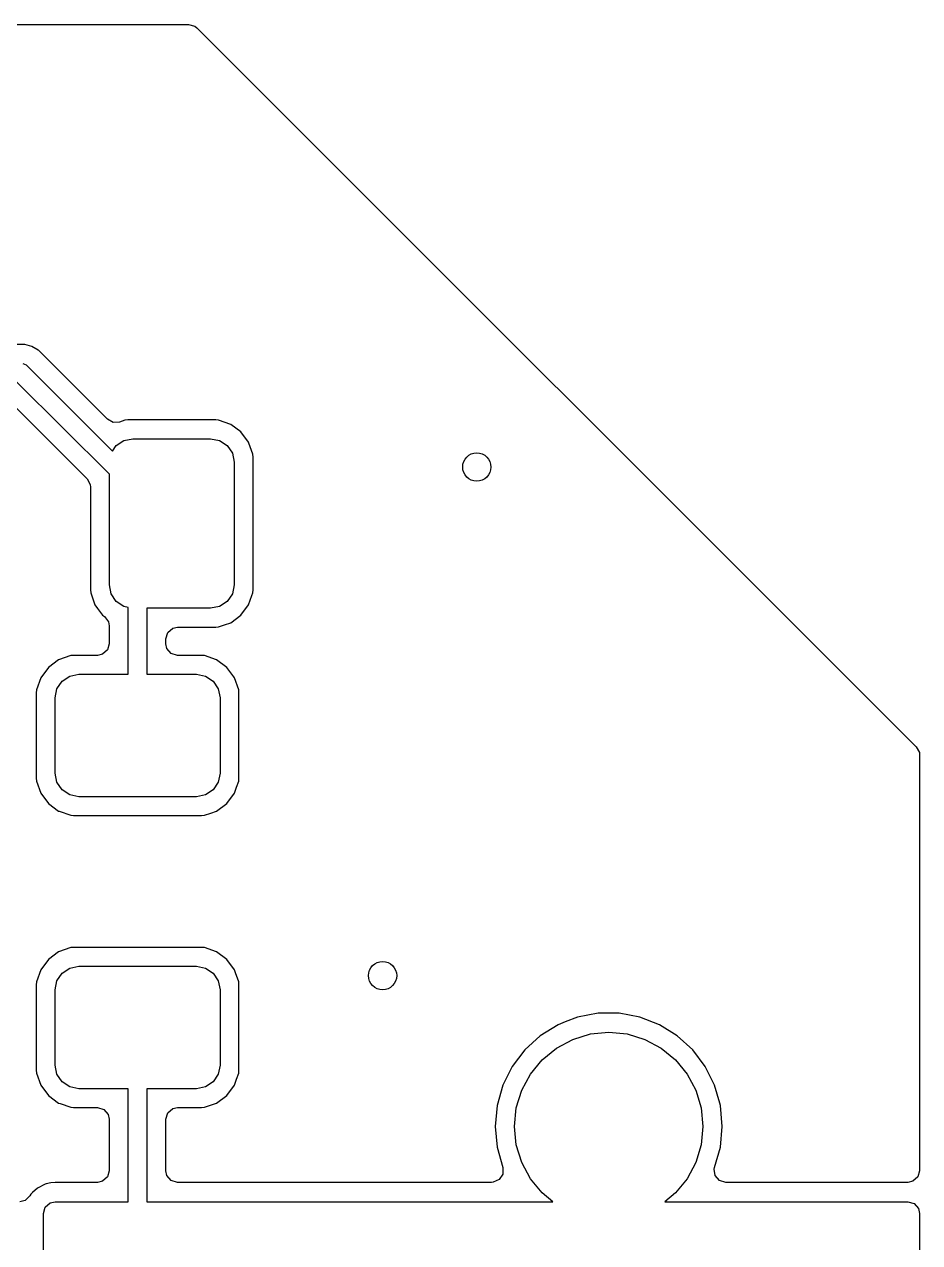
# Model space of a CAD drawing. Extents: x 162.5 to 216.5, y -91.5 to -65.5.
# Drawn here: x 207 to 216.5, y -78.43 to -65.5 of the extents above; entities that cross this region are included whole.
import ezdxf

# ---------------------------------------------------------------- set-up
doc = ezdxf.new("R2010")
doc.units = 0
doc.layers.add('BLACK', color=7, linetype='CONTINUOUS')

msp = doc.modelspace()

# ---------------------------------------------------------------- linework, layer by layer
at = {"layer": 'BLACK', "linetype": 'CONTINUOUS'}
for p, q in [((170.258676, -65.5005), (208.741324, -65.5005)), ((208.741324, -65.5005), (208.808363, -65.520185)), ((208.808363, -65.520185), (208.829005, -65.536819)), ((208.829005, -65.536819), (216.463181, -73.170995)), ((207.00206, -68.8995), (201.069068, -68.8995)), ((207.078487, -68.919979), (207.00206, -68.8995)), ((207.145905, -68.958903), (207.078487, -68.919979)), ((207.145918, -68.958906), (207.145905, -68.958903)), ((207.145917, -68.958909), (207.145918, -68.958906)), ((207.145926, -68.958915), (207.145917, -68.958909)), ((207.147009, -68.95954), (207.145926, -68.958915)), ((207.147012, -68.959543), (207.147009, -68.95954)), ((207.880216, -69.692747), (207.147012, -68.959543)), ((206.982007, -69.101921), (207.018055, -69.116853)), ((207.018055, -69.116853), (207.934268, -70.031525)), ((207.9, -70.277227), (206.919221, -69.298099)), ((206.874346, -69.536819), (207.663181, -70.325654)), ((207.939072, -69.725669), (207.880216, -69.692747)), ((208.065301, -69.702355), (208.008851, -69.722108)), ((208.09573, -69.699502), (208.065301, -69.702355)), ((208.095734, -69.699502), (208.09573, -69.699502)), ((209.029266, -69.699502), (208.095734, -69.699502)), ((209.02927, -69.699502), (209.029266, -69.699502)), ((209.0597, -69.702355), (209.02927, -69.699502)), ((209.18788, -69.747208), (209.0597, -69.702355)), ((208.008851, -69.722108), (207.939072, -69.725669)), ((209.187882, -69.747209), (209.18788, -69.747208)), ((209.29715, -69.827852), (209.187882, -69.747209)), ((209.377793, -69.93712), (209.29715, -69.827852)), ((207.973223, -69.973225), (208.054329, -69.919032)), ((208.054329, -69.919032), (208.15, -69.900002)), ((208.15, -69.900002), (208.975, -69.900002)), ((208.975, -69.900002), (209.070671, -69.919032)), ((209.070671, -69.919032), (209.151777, -69.973225)), ((209.381683, -69.948237), (209.377793, -69.93712)), ((209.422646, -70.0653), (209.381683, -69.948237)), ((207.934268, -70.031525), (207.973223, -69.973225)), ((209.151777, -69.973225), (209.20597, -70.054331)), ((209.20597, -70.054331), (209.225, -70.150002)), ((209.422646, -70.065302), (209.422646, -70.0653)), ((209.4255, -70.095732), (209.422646, -70.065302)), ((209.4255, -71.504271), (209.4255, -70.095732)), ((209.225, -70.150002), (209.225, -71.450002)), ((207.663181, -70.325654), (207.696666, -70.386977)), ((207.9, -71.450002), (207.9, -70.277227)), ((207.696666, -70.386977), (207.6995, -70.413335)), ((207.6995, -70.413335), (207.6995, -71.504271)), ((207.6995, -71.504271), (207.702353, -71.534701)), ((207.91903, -71.545673), (207.9, -71.450002)), ((209.225, -71.450002), (209.20597, -71.545673)), ((209.422646, -71.534701), (209.4255, -71.504271)), ((207.702353, -71.534701), (207.702353, -71.534703)), ((207.702353, -71.534703), (207.747206, -71.662882)), ((207.973223, -71.626779), (207.91903, -71.545673)), ((208.054329, -71.680972), (207.973223, -71.626779)), ((209.151777, -71.626779), (209.070671, -71.680972)), ((209.20597, -71.545673), (209.151777, -71.626779)), ((209.377793, -71.662884), (209.412205, -71.56454)), ((209.412205, -71.56454), (209.422646, -71.534703)), ((209.422646, -71.534703), (209.422646, -71.534701)), ((207.747206, -71.662882), (207.747207, -71.662884)), ((207.747207, -71.662884), (207.774969, -71.7005)), ((207.774969, -71.7005), (207.81852, -71.759511)), ((207.81852, -71.759511), (207.82785, -71.772152)), ((207.82785, -71.772152), (207.849132, -71.787859)), ((208.100531, -71.690162), (208.054329, -71.680972)), ((208.101247, -72.400002), (208.100531, -71.690162)), ((208.975, -71.700002), (208.29864, -71.700002)), ((208.29864, -71.700002), (208.299345, -72.400002)), ((209.070671, -71.680972), (208.975, -71.700002)), ((209.187882, -71.852795), (209.29715, -71.772152)), ((209.29715, -71.772152), (209.377793, -71.662884)), ((207.849132, -71.787859), (207.891384, -71.843505)), ((207.891384, -71.843505), (207.8995, -71.88763)), ((207.8995, -71.88763), (207.8995, -72.075502)), ((208.520185, -71.957463), (208.572989, -71.911708)), ((208.572989, -71.911708), (208.6245, -71.900502)), ((208.6245, -71.900502), (209.02927, -71.900502)), ((209.02927, -71.900502), (209.059699, -71.897648)), ((209.059699, -71.897648), (209.059701, -71.897648)), ((209.059701, -71.897648), (209.12379, -71.875221)), ((209.12379, -71.875221), (209.187882, -71.852795)), ((208.5005, -72.024502), (208.520185, -71.957463)), ((208.5005, -72.075502), (208.5005, -72.024502)), ((207.879815, -72.142541), (207.827011, -72.188296)), ((207.8995, -72.075502), (207.879815, -72.142541)), ((208.511706, -72.127013), (208.5005, -72.075502)), ((208.557461, -72.179817), (208.511706, -72.127013)), ((207.362117, -72.247209), (207.25285, -72.327852)), ((207.362119, -72.247208), (207.362117, -72.247209)), ((207.490298, -72.202355), (207.362119, -72.247208)), ((207.4903, -72.202355), (207.490298, -72.202355)), ((207.52073, -72.199502), (207.4903, -72.202355)), ((207.7755, -72.199502), (207.52073, -72.199502)), ((207.827011, -72.188296), (207.7755, -72.199502)), ((208.6245, -72.199502), (208.557461, -72.179817)), ((208.879266, -72.199502), (208.6245, -72.199502)), ((208.87927, -72.199502), (208.879266, -72.199502)), ((208.9097, -72.202355), (208.87927, -72.199502)), ((209.03788, -72.247208), (208.9097, -72.202355)), ((209.037882, -72.247209), (209.03788, -72.247208)), ((209.14715, -72.327852), (209.037882, -72.247209)), ((207.25285, -72.327852), (207.172207, -72.437119)), ((207.398223, -72.473225), (207.479329, -72.419032)), ((207.479329, -72.419032), (207.575, -72.400002)), ((207.575, -72.400002), (208.101247, -72.400002)), ((208.299345, -72.400002), (208.825, -72.400002)), ((208.825, -72.400002), (208.920671, -72.419032)), ((208.920671, -72.419032), (209.001777, -72.473225)), ((209.220909, -72.427793), (209.14715, -72.327852)), ((209.227792, -72.437119), (209.220909, -72.427793)), ((207.172206, -72.437121), (207.127353, -72.5653)), ((207.172207, -72.437119), (207.172206, -72.437121)), ((207.325, -72.650002), (207.34403, -72.554331)), ((207.34403, -72.554331), (207.398223, -72.473225)), ((209.001777, -72.473225), (209.05597, -72.554331)), ((209.05597, -72.554331), (209.075, -72.650002)), ((209.227793, -72.437121), (209.227792, -72.437119)), ((209.272646, -72.5653), (209.227793, -72.437121)), ((207.127353, -72.565302), (207.1245, -72.595732)), ((207.1245, -72.595732), (207.1245, -73.504271)), ((207.127353, -72.5653), (207.127353, -72.565302)), ((207.325, -73.450002), (207.325, -72.650002)), ((209.075, -72.650002), (209.075, -73.450002)), ((209.272646, -72.565302), (209.272646, -72.5653)), ((209.2755, -72.595732), (209.272646, -72.565302)), ((209.2755, -73.504271), (209.2755, -72.595732)), ((216.463181, -73.170995), (216.496666, -73.232318)), ((216.496666, -73.232318), (216.4995, -73.258676)), ((216.4995, -73.258676), (216.4995, -77.6705)), ((207.34403, -73.545673), (207.325, -73.450002)), ((209.075, -73.450002), (209.05597, -73.545673)), ((207.1245, -73.504271), (207.127353, -73.534701)), ((207.127353, -73.534701), (207.127353, -73.534703)), ((207.127353, -73.534703), (207.172206, -73.662882)), ((207.398223, -73.626779), (207.34403, -73.545673)), ((209.05597, -73.545673), (209.001777, -73.626779)), ((209.250219, -73.598792), (209.272646, -73.534703)), ((209.272646, -73.534701), (209.2755, -73.504271)), ((209.272646, -73.534703), (209.272646, -73.534701)), ((207.172206, -73.662882), (207.172207, -73.662884)), ((207.172207, -73.662884), (207.25285, -73.772152)), ((207.479329, -73.680972), (207.398223, -73.626779)), ((207.575, -73.700002), (207.479329, -73.680972)), ((208.825, -73.700002), (207.575, -73.700002)), ((208.920671, -73.680972), (208.825, -73.700002)), ((209.001777, -73.626779), (208.920671, -73.680972)), ((209.14715, -73.772152), (209.227793, -73.662884)), ((209.227793, -73.662884), (209.250219, -73.598792)), ((207.25285, -73.772152), (207.362118, -73.852795)), ((207.362118, -73.852795), (207.366511, -73.854332)), ((208.975455, -73.874639), (209.037882, -73.852795)), ((209.037882, -73.852795), (209.14715, -73.772152)), ((207.366511, -73.854332), (207.490299, -73.897648)), ((207.490299, -73.897648), (207.52073, -73.900502)), ((207.52073, -73.900502), (207.520734, -73.900502)), ((207.520734, -73.900502), (208.87927, -73.900502)), ((208.87927, -73.900502), (208.909699, -73.897648)), ((208.909699, -73.897648), (208.909701, -73.897648)), ((208.909701, -73.897648), (208.975455, -73.874639)), ((207.362117, -75.347209), (207.25285, -75.427852)), ((207.362119, -75.347208), (207.362117, -75.347209)), ((207.490298, -75.302355), (207.362119, -75.347208)), ((207.4903, -75.302355), (207.490298, -75.302355)), ((207.52073, -75.299502), (207.4903, -75.302355)), ((207.520734, -75.299502), (207.52073, -75.299502)), ((208.879266, -75.299502), (207.520734, -75.299502)), ((208.87927, -75.299502), (208.879266, -75.299502)), ((208.9097, -75.302355), (208.87927, -75.299502)), ((209.03788, -75.347208), (208.9097, -75.302355)), ((209.037882, -75.347209), (209.03788, -75.347208)), ((209.14715, -75.427852), (209.037882, -75.347209)), ((207.25285, -75.427852), (207.172207, -75.537119)), ((207.398223, -75.573225), (207.479329, -75.519032)), ((207.479329, -75.519032), (207.575, -75.500002)), ((207.575, -75.500002), (208.825, -75.500002)), ((208.825, -75.500002), (208.920671, -75.519032)), ((208.920671, -75.519032), (209.001777, -75.573225)), ((209.227793, -75.53712), (209.14715, -75.427852)), ((207.172206, -75.537121), (207.127353, -75.6653)), ((207.172207, -75.537119), (207.172206, -75.537121)), ((207.325, -75.750002), (207.34403, -75.654331)), ((207.34403, -75.654331), (207.398223, -75.573225)), ((209.001777, -75.573225), (209.05597, -75.654331)), ((209.05597, -75.654331), (209.075, -75.750002)), ((209.238963, -75.569041), (209.227793, -75.53712)), ((209.272646, -75.6653), (209.238963, -75.569041)), ((207.127353, -75.665302), (207.1245, -75.695732)), ((207.1245, -75.695732), (207.1245, -76.604271)), ((207.127353, -75.6653), (207.127353, -75.665302)), ((207.325, -76.550002), (207.325, -75.750002)), ((209.075, -75.750002), (209.075, -76.550002)), ((209.272646, -75.665302), (209.272646, -75.6653)), ((209.2755, -75.695732), (209.272646, -75.665302)), ((209.2755, -76.604271), (209.2755, -75.695732)), ((212.87006, -76.040382), (212.738864, -76.091207)), ((213.088757, -75.9995), (212.87006, -76.040382)), ((213.311243, -75.9995), (213.088757, -75.9995)), ((213.52994, -76.040382), (213.311243, -75.9995)), ((213.737398, -76.120752), (213.52994, -76.040382)), ((212.662595, -76.120754), (212.473439, -76.237874)), ((212.662601, -76.120752), (212.662595, -76.120754)), ((212.738864, -76.091207), (212.662601, -76.120752)), ((213.737404, -76.120754), (213.737398, -76.120752)), ((213.92656, -76.237874), (213.737404, -76.120754)), ((212.473437, -76.237876), (212.30902, -76.387761)), ((212.473439, -76.237874), (212.473437, -76.237876)), ((212.64443, -76.36853), (212.817317, -76.27612)), ((212.817317, -76.27612), (213.00491, -76.219215)), ((213.00491, -76.219215), (213.2, -76.2)), ((213.2, -76.2), (213.39509, -76.219215)), ((213.39509, -76.219215), (213.582683, -76.27612)), ((213.582683, -76.27612), (213.75557, -76.36853)), ((213.926562, -76.237876), (213.92656, -76.237874)), ((214.090979, -76.387761), (213.926562, -76.237876)), ((212.30902, -76.387761), (212.174943, -76.565308)), ((212.492893, -76.492893), (212.64443, -76.36853)), ((213.75557, -76.36853), (213.907107, -76.492893)), ((214.225056, -76.565308), (214.090979, -76.387761)), ((207.34403, -76.645673), (207.325, -76.550002)), ((209.075, -76.550002), (209.05597, -76.645673)), ((212.174938, -76.565316), (212.075775, -76.764461)), ((212.174943, -76.565308), (212.174938, -76.565316)), ((212.36853, -76.64443), (212.492893, -76.492893)), ((213.907107, -76.492893), (214.03147, -76.64443)), ((214.225061, -76.565316), (214.225056, -76.565308)), ((214.324224, -76.764461), (214.225061, -76.565316)), ((207.1245, -76.604271), (207.127353, -76.634701)), ((207.127353, -76.634701), (207.127353, -76.634703)), ((207.127353, -76.634703), (207.172206, -76.762882)), ((207.398223, -76.726779), (207.34403, -76.645673)), ((209.05597, -76.645673), (209.001777, -76.726779)), ((209.250219, -76.698792), (209.272646, -76.634703)), ((209.272646, -76.634701), (209.2755, -76.604271)), ((209.272646, -76.634703), (209.272646, -76.634701)), ((212.27612, -76.817317), (212.36853, -76.64443)), ((214.03147, -76.64443), (214.12388, -76.817317)), ((207.172206, -76.762882), (207.172207, -76.762884)), ((207.172207, -76.762884), (207.25285, -76.872152)), ((207.479329, -76.780972), (207.398223, -76.726779)), ((207.575, -76.800002), (207.479329, -76.780972)), ((208.100265, -76.800002), (207.575, -76.800002)), ((208.100753, -78), (208.100265, -76.800002)), ((208.825, -76.800002), (208.298352, -76.800002)), ((208.298352, -76.800002), (208.29884, -78)), ((208.920671, -76.780972), (208.825, -76.800002)), ((209.001777, -76.726779), (208.920671, -76.780972)), ((209.14715, -76.872152), (209.227793, -76.762884)), ((209.227793, -76.762884), (209.250219, -76.698792)), ((212.075769, -76.764476), (212.014885, -76.978462)), ((212.075775, -76.764461), (212.075769, -76.764476)), ((212.219215, -77.00491), (212.27612, -76.817317)), ((214.12388, -76.817317), (214.180785, -77.00491)), ((214.324229, -76.764472), (214.324224, -76.764461)), ((214.377811, -76.952795), (214.324229, -76.764472)), ((207.25285, -76.872152), (207.362118, -76.952795)), ((207.362118, -76.952795), (207.376496, -76.957826)), ((208.97379, -76.975221), (209.037882, -76.952795)), ((209.037882, -76.952795), (209.14715, -76.872152)), ((214.385114, -76.978462), (214.377811, -76.952795)), ((207.376496, -76.957826), (207.490299, -76.997648)), ((207.490299, -76.997648), (207.52073, -77.000502)), ((207.52073, -77.000502), (207.520734, -77.000502)), ((207.520734, -77.000502), (207.7755, -77.000502)), ((207.7755, -77.000502), (207.842539, -77.020187)), ((207.842539, -77.020187), (207.888294, -77.072991)), ((207.888294, -77.072991), (207.8995, -77.124502)), ((208.5005, -77.124502), (208.520185, -77.057463)), ((208.520185, -77.057463), (208.572989, -77.011708)), ((208.572989, -77.011708), (208.6245, -77.000502)), ((208.6245, -77.000502), (208.87927, -77.000502)), ((208.87927, -77.000502), (208.909699, -76.997648)), ((208.909699, -76.997648), (208.909701, -76.997648)), ((208.909701, -76.997648), (208.97379, -76.975221)), ((212.014884, -76.978464), (211.994357, -77.199999)), ((212.014885, -76.978462), (212.014884, -76.978464)), ((212.2, -77.2), (212.219215, -77.00491)), ((214.180785, -77.00491), (214.2, -77.2)), ((214.385115, -76.978464), (214.385114, -76.978462)), ((214.405643, -77.199999), (214.385115, -76.978464)), ((207.8995, -77.124502), (207.8995, -77.6705)), ((208.5005, -77.6705), (208.5005, -77.124502)), ((211.994357, -77.199999), (211.994357, -77.2)), ((211.994357, -77.2), (212.014884, -77.421535)), ((212.219215, -77.39509), (212.2, -77.2)), ((214.2, -77.2), (214.180785, -77.39509)), ((214.385115, -77.421535), (214.405643, -77.2)), ((214.405643, -77.2), (214.405643, -77.199999)), ((212.014884, -77.421535), (212.014885, -77.421538)), ((212.014885, -77.421538), (212.076066, -77.636566)), ((212.27612, -77.582683), (212.219215, -77.39509)), ((214.180785, -77.39509), (214.12388, -77.582683)), ((214.323934, -77.636566), (214.385114, -77.421538)), ((214.385114, -77.421538), (214.385115, -77.421535)), ((212.36853, -77.75557), (212.27612, -77.582683)), ((214.12388, -77.582683), (214.03147, -77.75557)), ((207.8995, -77.6705), (207.879815, -77.737539)), ((208.511706, -77.722011), (208.5005, -77.6705)), ((208.557461, -77.774815), (208.511706, -77.722011)), ((212.075479, -77.706433), (212.037213, -77.764892)), ((212.076066, -77.636566), (212.075479, -77.706433)), ((214.320462, -77.652853), (214.323934, -77.636566)), ((214.330406, -77.722011), (214.320462, -77.652853)), ((214.376161, -77.774815), (214.330406, -77.722011)), ((216.4995, -77.6705), (216.479815, -77.737539)), ((207.137913, -77.855901), (207.085104, -77.90166)), ((207.137916, -77.855899), (207.137913, -77.855901)), ((207.218624, -77.812891), (207.137916, -77.855899)), ((207.218627, -77.81289), (207.218624, -77.812891)), ((207.228825, -77.810397), (207.218627, -77.81289)), ((207.280313, -77.799197), (207.228825, -77.810397)), ((207.323992, -77.7945), (207.280313, -77.799197)), ((207.7755, -77.7945), (207.323992, -77.7945)), ((207.827011, -77.783294), (207.7755, -77.7945)), ((207.879815, -77.737539), (207.827011, -77.783294)), ((208.6245, -77.7945), (208.557461, -77.774815)), ((211.9568, -77.7945), (208.6245, -77.7945)), ((211.973415, -77.793382), (211.9568, -77.7945)), ((212.037213, -77.764892), (211.973415, -77.793382)), ((212.492893, -77.907107), (212.36853, -77.75557)), ((214.03147, -77.75557), (213.907107, -77.907107)), ((214.4432, -77.7945), (214.376161, -77.774815)), ((216.3755, -77.7945), (214.4432, -77.7945)), ((216.427011, -77.783294), (216.3755, -77.7945)), ((216.479815, -77.737539), (216.427011, -77.783294)), ((207.007577, -77.985434), (206.949266, -78)), ((207.057485, -77.936537), (207.007577, -77.985434)), ((207.067156, -77.919247), (207.057485, -77.936537)), ((207.06716, -77.919242), (207.067156, -77.919247)), ((207.085104, -77.90166), (207.06716, -77.919242)), ((212.606084, -78), (212.492893, -77.907107)), ((213.907107, -77.907107), (213.793916, -78)), ((207.2, -78.124), (207.219685, -78.056961)), ((207.219685, -78.056961), (207.272489, -78.011206)), ((207.272489, -78.011206), (207.324, -78)), ((207.324, -78), (208.100753, -78)), ((208.29884, -78), (212.606084, -78)), ((213.793916, -78), (216.3755, -78)), ((216.3755, -78), (216.442539, -78.019685)), ((216.442539, -78.019685), (216.488294, -78.072489)), ((216.488294, -78.072489), (216.4995, -78.124)), ((207.2, -79.739996), (207.2, -78.124)), ((216.4995, -78.124), (216.4995, -83.741324))]:
    msp.add_line(p, q, dxfattribs=at)
at = {"layer": 'BLACK'}
for centre in [(211.8, -70.2), (210.8, -75.6)]:
    msp.add_circle(centre, 0.15, dxfattribs=at)

doc.saveas('drawing.dxf')
